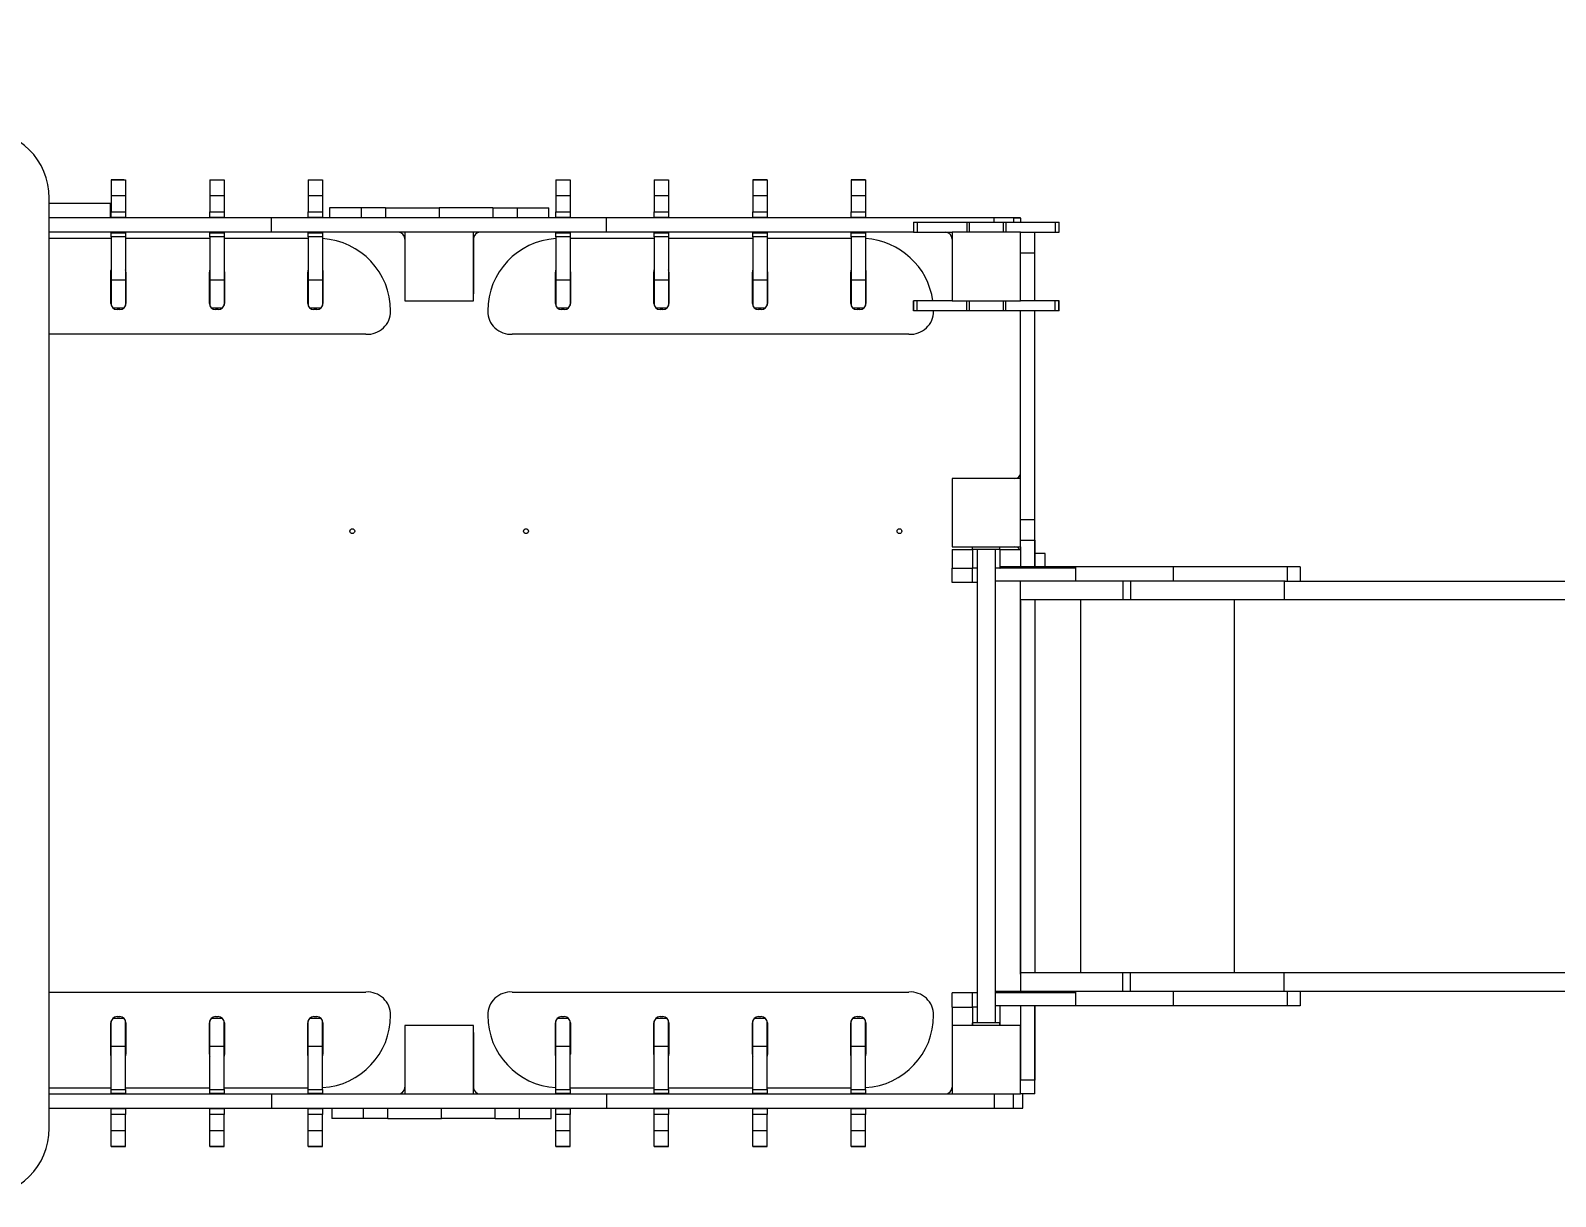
# Model space of a CAD drawing. Header units: millimetres. Extents: x -6276 to 7092, y -6092 to 4840.
# Drawn here: x 332 to 2562, y 731 to 2436 of the extents above; entities that cross this region are included whole.
import ezdxf

# ---------------------------------------------------------------- set-up
doc = ezdxf.new("R2010")
doc.units = ezdxf.units.MM
doc.layers.add('DIKOM_ОБЪЕКТ', color=7, linetype='Continuous')
doc.layers.add('DIKOM_РАЗМЕР_ОБЪЕКТА', color=7, linetype='Continuous')
doc.styles.add('style1', font='arial.ttf', dxfattribs={"width": 0.8})
doc.dimstyles.new('1-50', dxfattribs={"dimtxt": 300, "dimasz": 200, "dimexe": 100, "dimexo": 0, "dimgap": 100, "dimtad": 1, "dimtxsty": 'style1', "dimcen": 200, "dimclrd": 7, "dimclre": 7, "dimclrt": 7, "dimadec": 1, "dimazin": 2, "dimtfac": 1, "dimtmove": 0, "dimatfit": 2, "dimfxl": 0, "dimlwd": 25, "dimlwe": 18, "dimarcsym": 0})

# ---------------------------------------------------------------- blocks, each defined once
blk = doc.blocks.new('*D11')
at = {"layer": 'Defpoints', "color": 0, "transparency": 16777216}
for p in [(5091.5, 2822), (5091.5, 1617.3), (-3517, 1330.8)]:
    blk.add_point(p, dxfattribs=at)
at = {"layer": 'DIKOM_РАЗМЕР_ОБЪЕКТА', "color": 7, "lineweight": 18, "transparency": 16777216}
for p, q in [((-3517, 1330.8), (-3517, 2922)), ((5091.5, 1617.3), (5091.5, 2922))]:
    blk.add_line(p, q, dxfattribs=at)
at = {"layer": 'DIKOM_РАЗМЕР_ОБЪЕКТА', "color": 7, "lineweight": 25, "transparency": 16777216}
blk.add_line((-3317, 2822), (4891.5, 2822), dxfattribs=at)
at = {"layer": 'DIKOM_РАЗМЕР_ОБЪЕКТА', "color": 7, "transparency": 16777216}
for points in [[(-3317, 2855.3), (-3317, 2788.6), (-3517, 2822)], [(4891.5, 2855.3), (4891.5, 2788.6), (5091.5, 2822)]]:
    blk.add_solid(points, dxfattribs=at)
at = {"layer": 'DIKOM_РАЗМЕР_ОБЪЕКТА', "color": 7, "transparency": 16777216, "insert": (300.5, 3075.2), "char_height": 300, "attachment_point": 5, "style": 'style1'}
blk.add_mtext('8600', dxfattribs=at)

msp = doc.modelspace()

# ---------------------------------------------------------------- linework, layer by layer
at = {"layer": 'DIKOM_ОБЪЕКТ', "color": 7, "linetype": 'Continuous', "lineweight": 15}
for p, q in [((468.772, 2217.773), (450.087, 2217.773)), ((450.087, 2217.773), (450.087, 2216.962)), ((471.087, 2216.962), (450.087, 2216.962)), ((450.087, 2216.962), (450.087, 2194.264)), ((471.087, 2217.773), (471.087, 2216.962)), ((471.087, 2216.962), (471.087, 2194.264)), ((594.087, 2217.773), (594.087, 2216.962)), ((615.087, 2216.962), (594.087, 2216.962)), ((594.087, 2216.962), (594.087, 2194.264)), ((615.087, 2217.773), (615.087, 2216.962)), ((615.087, 2216.962), (615.087, 2194.264)), ((738.087, 2217.773), (738.087, 2216.962)), ((759.087, 2216.962), (738.087, 2216.962)), ((738.087, 2216.962), (738.087, 2194.264)), ((759.087, 2217.773), (759.087, 2216.962)), ((759.087, 2216.962), (759.087, 2194.264)), ((1100.087, 2217.773), (1100.087, 2216.962)), ((1121.087, 2216.962), (1100.087, 2216.962)), ((1100.087, 2216.962), (1100.087, 2194.264)), ((1121.087, 2217.773), (1121.087, 2216.962)), ((1121.087, 2216.962), (1121.087, 2194.264)), ((1244.087, 2217.773), (1244.087, 2216.962)), ((1265.087, 2216.962), (1244.087, 2216.962)), ((1244.087, 2216.962), (1244.087, 2194.264)), ((1265.087, 2217.773), (1265.087, 2216.962)), ((1265.087, 2216.962), (1265.087, 2194.264)), ((1409.087, 2217.773), (1388.087, 2217.773)), ((1388.087, 2217.773), (1388.087, 2216.962)), ((1409.087, 2216.962), (1388.087, 2216.962)), ((1388.087, 2216.962), (1388.087, 2194.264)), ((1409.087, 2217.773), (1409.087, 2216.962)), ((1409.087, 2216.962), (1409.087, 2194.264)), ((1553.087, 2217.773), (1532.087, 2217.773)), ((1532.087, 2217.773), (1532.087, 2216.962)), ((1553.087, 2216.962), (1532.087, 2216.962)), ((1532.087, 2216.962), (1532.087, 2194.264)), ((1553.087, 2217.773), (1553.087, 2216.962)), ((1553.087, 2216.962), (1553.087, 2194.264)), ((359.587, 830.796), (359.587, 2190.796)), ((471.087, 2194.264), (450.087, 2194.264)), ((450.087, 2194.264), (450.087, 2170.939)), ((471.087, 2194.264), (471.087, 2170.939)), ((615.087, 2194.264), (594.087, 2194.264)), ((594.087, 2194.264), (594.087, 2170.939)), ((615.087, 2194.264), (615.087, 2170.939)), ((759.087, 2194.264), (738.087, 2194.264)), ((738.087, 2194.264), (738.087, 2170.939)), ((759.087, 2194.264), (759.087, 2170.939)), ((1121.087, 2194.264), (1100.087, 2194.264)), ((1100.087, 2194.264), (1100.087, 2170.939)), ((1121.087, 2194.264), (1121.087, 2170.939)), ((1265.087, 2194.264), (1244.087, 2194.264)), ((1244.087, 2194.264), (1244.087, 2170.939)), ((1265.087, 2194.264), (1265.087, 2170.939)), ((1409.087, 2194.264), (1388.087, 2194.264)), ((1388.087, 2194.264), (1388.087, 2170.939)), ((1409.087, 2194.264), (1409.087, 2170.939)), ((1553.087, 2194.264), (1532.087, 2194.264)), ((1532.087, 2194.264), (1532.087, 2170.939)), ((1553.087, 2194.264), (1553.087, 2170.939)), ((449.244, 2182.796), (359.587, 2182.796)), ((449.244, 2161.796), (449.244, 2182.796)), ((450.087, 2182.796), (449.244, 2182.796)), ((450.087, 2170.939), (471.087, 2170.939)), ((450.087, 2162.296), (450.087, 2170.939)), ((471.087, 2170.939), (471.087, 2162.296)), ((594.087, 2170.939), (615.087, 2170.939)), ((594.087, 2162.296), (594.087, 2170.939)), ((615.087, 2170.939), (615.087, 2162.296)), ((738.087, 2170.939), (759.087, 2170.939)), ((738.087, 2162.296), (738.087, 2170.939)), ((759.087, 2170.939), (759.087, 2162.296)), ((769.26, 2176.796), (769.26, 2161.796)), ((815.49, 2176.796), (769.26, 2176.796)), ((815.49, 2176.796), (815.49, 2161.796)), ((850.958, 2176.796), (815.49, 2176.796)), ((850.958, 2176.796), (850.958, 2161.796)), ((850.958, 2176.796), (929.581, 2176.796)), ((929.581, 2176.796), (929.581, 2161.796)), ((1008.216, 2176.796), (929.581, 2176.796)), ((1008.216, 2176.796), (1008.216, 2161.796)), ((1008.216, 2176.796), (1043.711, 2176.796)), ((1043.711, 2176.796), (1043.711, 2161.796)), ((1043.711, 2176.796), (1090.08, 2176.796)), ((1090.08, 2161.796), (1090.08, 2176.796)), ((1100.087, 2170.939), (1121.087, 2170.939)), ((1100.087, 2162.296), (1100.087, 2170.939)), ((1121.087, 2170.939), (1121.087, 2162.296)), ((1244.087, 2170.939), (1265.087, 2170.939)), ((1244.087, 2162.296), (1244.087, 2170.939)), ((1265.087, 2170.939), (1265.087, 2162.296)), ((1388.087, 2170.939), (1409.087, 2170.939)), ((1388.087, 2162.296), (1388.087, 2170.939)), ((1409.087, 2170.939), (1409.087, 2162.296)), ((1532.087, 2170.939), (1553.087, 2170.939)), ((1532.087, 2162.296), (1532.087, 2170.939)), ((1553.087, 2170.939), (1553.087, 2162.296)), ((684.638, 2161.796), (359.587, 2161.796)), ((684.638, 2140.796), (359.587, 2140.796)), ((471.087, 2162.296), (450.087, 2162.296)), ((450.087, 2162.296), (450.087, 2161.796)), ((450.087, 2140.796), (450.087, 2140.296)), ((471.087, 2162.296), (471.087, 2161.796)), ((471.087, 2140.796), (471.087, 2140.296)), ((615.087, 2162.296), (594.087, 2162.296)), ((594.087, 2162.296), (594.087, 2161.796)), ((594.087, 2140.796), (594.087, 2140.296)), ((615.087, 2162.296), (615.087, 2161.796)), ((615.087, 2140.796), (615.087, 2140.296)), ((684.638, 2140.796), (684.638, 2161.796)), ((1174.536, 2161.796), (684.638, 2161.796)), ((879.587, 2140.796), (684.638, 2140.796)), ((759.087, 2162.296), (738.087, 2162.296)), ((738.087, 2162.296), (738.087, 2161.796)), ((738.087, 2140.796), (738.087, 2140.296)), ((759.087, 2162.296), (759.087, 2161.796)), ((759.087, 2140.796), (759.087, 2140.296)), ((979.587, 2140.796), (879.587, 2140.796)), ((879.587, 2140.796), (879.587, 2040.796)), ((1174.536, 2140.796), (979.587, 2140.796)), ((979.587, 2040.796), (979.587, 2140.796)), ((1121.087, 2162.296), (1100.087, 2162.296)), ((1100.087, 2162.296), (1100.087, 2161.796)), ((1100.087, 2140.796), (1100.087, 2140.296)), ((1121.087, 2162.296), (1121.087, 2161.796)), ((1121.087, 2140.796), (1121.087, 2140.296)), ((1174.536, 2140.796), (1174.536, 2161.796)), ((1741.009, 2161.796), (1174.536, 2161.796)), ((1623.157, 2140.796), (1174.536, 2140.796)), ((1265.087, 2162.296), (1244.087, 2162.296)), ((1244.087, 2162.296), (1244.087, 2161.796)), ((1244.087, 2140.796), (1244.087, 2140.296)), ((1265.087, 2162.296), (1265.087, 2161.796)), ((1265.087, 2140.796), (1265.087, 2140.296)), ((1409.087, 2162.296), (1388.087, 2162.296)), ((1388.087, 2162.296), (1388.087, 2161.796)), ((1388.087, 2140.796), (1388.087, 2140.296)), ((1409.087, 2162.296), (1409.087, 2161.796)), ((1409.087, 2140.796), (1409.087, 2140.296)), ((1553.087, 2162.296), (1532.087, 2162.296)), ((1532.087, 2162.296), (1532.087, 2161.796)), ((1532.087, 2140.796), (1532.087, 2140.296)), ((1553.087, 2162.296), (1553.087, 2161.796)), ((1553.087, 2140.796), (1553.087, 2140.296)), ((1623.157, 2155.796), (1623.157, 2140.796)), ((1623.157, 2155.796), (1623.221, 2155.796)), ((1623.157, 2140.796), (1623.221, 2140.796)), ((1623.221, 2155.796), (1623.221, 2140.796)), ((1623.221, 2155.796), (1628.601, 2155.796)), ((1623.221, 2140.796), (1628.601, 2140.796)), ((1628.601, 2155.796), (1628.601, 2140.796)), ((1628.601, 2155.796), (1701.021, 2155.796)), ((1628.601, 2140.796), (1679.587, 2140.796)), ((1779.587, 2140.796), (1679.587, 2140.796)), ((1679.587, 2140.796), (1679.587, 2040.796)), ((1701.021, 2155.796), (1701.021, 2140.796)), ((1701.021, 2155.796), (1704.55, 2155.796)), ((1704.55, 2155.796), (1704.55, 2140.796)), ((1704.55, 2155.796), (1754.619, 2155.796)), ((1769.587, 2161.796), (1741.009, 2161.796)), ((1741.009, 2155.796), (1741.009, 2161.796)), ((1754.619, 2140.796), (1754.619, 2155.796)), ((1754.619, 2155.796), (1758.147, 2155.796)), ((1758.147, 2155.796), (1758.147, 2140.796)), ((1758.147, 2155.796), (1830.563, 2155.796)), ((1769.587, 2161.796), (1769.587, 2155.796)), ((1779.587, 2161.796), (1769.587, 2161.796)), ((1779.587, 2161.696), (1769.587, 2161.696)), ((1779.587, 2161.696), (1779.587, 2161.796)), ((1779.587, 2161.696), (1779.587, 2155.796)), ((1779.587, 2040.796), (1779.587, 2140.796)), ((1779.587, 2140.796), (1830.563, 2140.796)), ((1800.587, 2110.796), (1800.587, 2140.796)), ((1830.563, 2155.796), (1830.563, 2140.796)), ((1830.563, 2155.796), (1835.9, 2155.796)), ((1830.563, 2140.796), (1835.9, 2140.796)), ((1835.9, 2155.796), (1835.9, 2140.796)), ((1835.9, 2155.796), (1835.964, 2155.796)), ((1835.9, 2140.796), (1835.964, 2140.796)), ((1835.964, 2140.796), (1835.964, 2155.796)), ((450.087, 2131.773), (359.587, 2131.773)), ((450.087, 2140.296), (471.087, 2140.296)), ((450.087, 2134.419), (450.087, 2140.296)), ((471.087, 2134.419), (450.087, 2134.419)), ((450.087, 2134.419), (450.087, 2071.224)), ((471.087, 2140.296), (471.087, 2134.419)), ((471.087, 2134.419), (471.087, 2071.224)), ((594.087, 2131.773), (471.087, 2131.773)), ((594.087, 2140.296), (615.087, 2140.296)), ((594.087, 2134.419), (594.087, 2140.296)), ((615.087, 2134.419), (594.087, 2134.419)), ((594.087, 2134.419), (594.087, 2071.224)), ((615.087, 2140.296), (615.087, 2134.419)), ((615.087, 2134.419), (615.087, 2071.224)), ((738.087, 2131.773), (615.087, 2131.773)), ((738.087, 2140.296), (759.087, 2140.296)), ((738.087, 2134.419), (738.087, 2140.296)), ((759.087, 2134.419), (738.087, 2134.419)), ((738.087, 2134.419), (738.087, 2071.224)), ((759.087, 2140.296), (759.087, 2134.419)), ((759.087, 2134.419), (759.087, 2071.224)), ((979.588, 2130.796), (979.588, 2050.796)), ((1100.087, 2140.296), (1121.087, 2140.296)), ((1100.087, 2134.419), (1100.087, 2140.296)), ((1121.087, 2134.419), (1100.087, 2134.419)), ((1100.087, 2134.419), (1100.087, 2071.224)), ((1121.087, 2140.296), (1121.087, 2134.419)), ((1121.087, 2134.419), (1121.087, 2071.224)), ((1244.087, 2131.773), (1121.087, 2131.773)), ((1244.087, 2140.296), (1265.087, 2140.296)), ((1244.087, 2134.419), (1244.087, 2140.296)), ((1265.087, 2134.419), (1244.087, 2134.419)), ((1244.087, 2134.419), (1244.087, 2071.224)), ((1265.087, 2140.296), (1265.087, 2134.419)), ((1265.087, 2134.419), (1265.087, 2071.224)), ((1388.087, 2131.773), (1265.087, 2131.773)), ((1388.087, 2140.296), (1409.087, 2140.296)), ((1388.087, 2134.419), (1388.087, 2140.296)), ((1409.087, 2134.419), (1388.087, 2134.419)), ((1388.087, 2134.419), (1388.087, 2071.224)), ((1409.087, 2140.296), (1409.087, 2134.419)), ((1409.087, 2134.419), (1409.087, 2071.224)), ((1532.087, 2131.773), (1409.087, 2131.773)), ((1532.087, 2140.296), (1553.087, 2140.296)), ((1532.087, 2134.419), (1532.087, 2140.296)), ((1553.087, 2134.419), (1532.087, 2134.419)), ((1532.087, 2134.419), (1532.087, 2071.224)), ((1553.087, 2140.296), (1553.087, 2134.419)), ((1553.087, 2134.419), (1553.087, 2071.224)), ((1779.587, 2110.796), (1800.587, 2110.796)), ((1800.587, 2040.796), (1800.587, 2110.796)), ((449.587, 2036.773), (449.587, 2082.773)), ((471.587, 2082.773), (471.587, 2036.773)), ((593.587, 2036.773), (593.587, 2082.773)), ((615.587, 2082.773), (615.587, 2036.773)), ((737.587, 2036.773), (737.587, 2082.773)), ((759.587, 2082.773), (759.587, 2036.773)), ((1099.587, 2036.773), (1099.587, 2082.773)), ((1121.587, 2082.773), (1121.587, 2036.773)), ((1243.587, 2036.773), (1243.587, 2082.773)), ((1265.587, 2082.773), (1265.587, 2036.773)), ((1387.587, 2036.773), (1387.587, 2082.773)), ((1409.587, 2082.773), (1409.587, 2036.773)), ((1531.587, 2036.773), (1531.587, 2082.773)), ((1553.587, 2082.773), (1553.587, 2036.773)), ((450.087, 2071.224), (471.087, 2071.224)), ((450.087, 2071.224), (450.087, 2033.815)), ((471.087, 2071.224), (471.087, 2033.815)), ((594.087, 2071.224), (615.087, 2071.224)), ((594.087, 2071.224), (594.087, 2033.815)), ((615.087, 2071.224), (615.087, 2033.815)), ((738.087, 2071.224), (759.087, 2071.224)), ((738.087, 2071.224), (738.087, 2033.815)), ((759.087, 2071.224), (759.087, 2033.815)), ((1100.087, 2071.224), (1121.087, 2071.224)), ((1100.087, 2071.224), (1100.087, 2033.815)), ((1121.087, 2071.224), (1121.087, 2033.815)), ((1244.087, 2071.224), (1265.087, 2071.224)), ((1244.087, 2071.224), (1244.087, 2033.815)), ((1265.087, 2071.224), (1265.087, 2033.815)), ((1388.087, 2071.224), (1409.087, 2071.224)), ((1388.087, 2071.224), (1388.087, 2033.815)), ((1409.087, 2071.224), (1409.087, 2033.815)), ((1532.087, 2071.224), (1553.087, 2071.224)), ((1532.087, 2071.224), (1532.087, 2033.815)), ((1553.087, 2071.224), (1553.087, 2033.815)), ((468.244, 2029.773), (452.93, 2029.773)), ((612.244, 2029.773), (596.93, 2029.773)), ((756.244, 2029.773), (740.93, 2029.773)), ((879.587, 2040.796), (979.587, 2040.796)), ((1118.244, 2029.773), (1102.93, 2029.773)), ((1262.244, 2029.773), (1246.93, 2029.773)), ((1406.244, 2029.773), (1390.93, 2029.773)), ((1550.244, 2029.773), (1534.93, 2029.773)), ((1623.204, 2040.796), (1623.204, 2025.796)), ((1623.268, 2040.796), (1623.204, 2040.796)), ((1623.268, 2025.796), (1623.268, 2040.796)), ((1628.606, 2040.796), (1623.268, 2040.796)), ((1628.606, 2025.796), (1628.606, 2040.796)), ((1679.587, 2040.796), (1628.606, 2040.796)), ((1679.587, 2040.796), (1779.587, 2040.796)), ((1701.022, 2025.796), (1701.022, 2040.796)), ((1704.55, 2040.796), (1704.55, 2025.796)), ((1754.619, 2025.796), (1754.619, 2040.796)), ((1758.147, 2025.796), (1758.147, 2040.796)), ((1830.568, 2040.796), (1779.587, 2040.796)), ((1830.568, 2025.796), (1830.568, 2040.796)), ((1835.948, 2040.796), (1830.568, 2040.796)), ((1835.948, 2025.796), (1835.948, 2040.796)), ((1836.012, 2040.796), (1835.948, 2040.796)), ((1836.012, 2025.796), (1836.012, 2040.796)), ((462.587, 2027.773), (458.587, 2027.773)), ((606.587, 2027.773), (602.587, 2027.773)), ((750.587, 2027.773), (746.587, 2027.773)), ((1112.587, 2027.773), (1108.587, 2027.773)), ((1256.587, 2027.773), (1252.587, 2027.773)), ((1400.587, 2027.773), (1396.587, 2027.773)), ((1544.587, 2027.773), (1540.587, 2027.773)), ((1623.268, 2025.796), (1623.204, 2025.796)), ((1628.606, 2025.796), (1623.268, 2025.796)), ((1701.022, 2025.796), (1628.606, 2025.796)), ((1704.55, 2025.796), (1701.022, 2025.796)), ((1754.619, 2025.796), (1704.55, 2025.796)), ((1758.147, 2025.796), (1754.619, 2025.796)), ((1830.568, 2025.796), (1758.147, 2025.796)), ((1779.587, 1780.796), (1779.587, 2025.796)), ((1800.587, 1720.796), (1800.587, 2025.796)), ((1835.948, 2025.796), (1830.568, 2025.796)), ((1836.012, 2025.796), (1835.948, 2025.796)), ((822.587, 1991.773), (359.587, 1991.773)), ((1616.587, 1991.773), (1036.587, 1991.773)), ((1779.587, 1780.796), (1679.587, 1780.796)), ((1679.587, 1780.796), (1679.587, 1680.796)), ((1779.587, 1680.796), (1779.587, 1780.796)), ((1779.587, 1720.796), (1800.587, 1720.796)), ((1800.587, 1690.796), (1800.587, 1720.796)), ((1679.575, 1676.796), (1679.575, 1649.796)), ((1679.587, 1676.796), (1679.575, 1676.796)), ((1679.587, 1680.796), (1779.587, 1680.796)), ((1679.587, 1676.796), (1679.587, 1649.796)), ((1679.587, 1676.796), (1709.584, 1676.796)), ((1709.584, 1676.796), (1709.584, 1649.796)), ((1709.587, 1676.796), (1709.584, 1676.796)), ((1709.587, 1676.796), (1709.587, 1680.796)), ((1749.587, 1676.796), (1709.587, 1676.796)), ((1716.087, 1676.796), (1716.087, 984.796)), ((1743.087, 984.796), (1743.087, 1676.796)), ((1749.587, 1676.796), (1749.587, 1680.796)), ((1749.594, 1676.796), (1749.587, 1676.796)), ((1749.594, 1676.796), (1749.594, 1649.796)), ((1749.594, 1676.796), (1779.593, 1676.796)), ((1779.587, 1690.796), (1800.587, 1690.796)), ((1779.587, 1680.796), (1779.587, 1676.796)), ((1779.593, 1676.796), (1779.593, 1649.796)), ((1800.487, 1690.796), (1800.487, 1649.796)), ((1800.587, 1649.796), (1800.587, 1690.796)), ((1860.682, 1651.796), (1749.539, 1651.796)), ((1815.587, 1671.206), (1800.587, 1671.206)), ((1815.587, 1649.796), (1815.587, 1671.206)), ((1860.682, 1630.796), (1860.682, 1651.796)), ((2003.429, 1630.796), (2003.429, 1651.796)), ((2169.555, 1651.796), (2169.555, 1630.796)), ((2188.414, 1651.796), (2188.414, 1630.796)), ((1679.587, 1649.796), (1679.575, 1649.796)), ((1679.578, 1628.796), (1679.578, 1649.796)), ((1679.59, 1628.796), (1679.578, 1628.796)), ((1679.587, 1649.796), (1709.584, 1649.796)), ((1679.59, 1628.796), (1679.59, 1649.796)), ((1709.59, 1628.796), (1679.59, 1628.796)), ((1716.087, 1649.796), (1709.584, 1649.796)), ((1709.59, 1628.796), (1709.59, 1649.796)), ((1716.087, 1628.796), (1709.59, 1628.796)), ((1749.594, 1649.796), (1743.087, 1649.796)), ((1860.682, 1630.796), (1743.087, 1630.796)), ((1749.594, 1649.796), (1749.99, 1649.796)), ((1860.741, 1649.796), (1749.99, 1649.796)), ((1779.578, 1601.796), (1779.578, 1630.796)), ((1929.514, 1630.796), (1929.514, 1603.796)), ((1940.347, 1630.796), (1940.347, 1603.796)), ((2165.319, 1630.796), (2165.319, 1603.796)), ((2166.816, 1630.796), (3922.857, 1630.796)), ((1779.587, 1601.796), (1779.587, 1055.796)), ((1779.587, 1055.796), (1779.587, 1601.796)), ((1800.487, 1603.796), (1800.487, 1057.796)), ((1867.545, 1603.796), (1867.545, 1057.796)), ((1929.514, 1603.796), (1940.347, 1603.796)), ((2092.518, 1057.796), (2092.518, 1603.796)), ((2165.319, 1603.796), (3922.857, 1603.796)), ((1779.578, 1055.796), (1779.578, 1028.796)), ((1929.514, 1030.796), (1929.514, 1057.796)), ((1940.347, 1057.796), (1929.514, 1057.796)), ((1940.347, 1030.796), (1940.347, 1057.796)), ((2165.319, 1030.796), (2165.319, 1057.796)), ((3922.857, 1057.796), (2165.319, 1057.796)), ((359.587, 1029.819), (822.587, 1029.819)), ((1036.587, 1029.819), (1616.587, 1029.819)), ((1679.578, 1007.796), (1679.578, 1028.796)), ((1679.59, 1028.796), (1679.578, 1028.796)), ((1679.59, 1007.796), (1679.59, 1028.796)), ((1709.59, 1028.796), (1679.59, 1028.796)), ((1709.59, 1007.796), (1709.59, 1028.796)), ((1716.087, 1028.796), (1709.59, 1028.796)), ((1860.682, 1030.796), (1743.035, 1030.796)), ((1860.741, 1028.796), (1743.087, 1028.796)), ((1860.682, 1009.796), (1860.682, 1030.796)), ((2003.429, 1009.796), (2003.429, 1030.796)), ((3922.857, 1030.796), (2166.816, 1030.796)), ((2169.555, 1030.796), (2169.555, 1009.796)), ((2188.414, 1030.796), (2188.414, 1009.796)), ((1679.575, 1007.796), (1679.575, 980.796)), ((1679.587, 1007.796), (1679.575, 1007.796)), ((1679.587, 1007.796), (1679.587, 980.796)), ((1679.587, 1007.796), (1709.584, 1007.796)), ((1709.584, 1007.796), (1709.584, 980.796)), ((1716.087, 1007.796), (1709.584, 1007.796)), ((1860.682, 1009.796), (1743.087, 1009.796)), ((1749.594, 1009.796), (1749.594, 980.796)), ((1779.593, 1009.796), (1779.593, 900.796)), ((1800.487, 1009.796), (1800.487, 900.796)), ((1800.587, 880.796), (1800.587, 1009.796)), ((449.587, 938.819), (449.587, 984.819)), ((450.087, 950.368), (450.087, 987.777)), ((452.93, 991.819), (468.244, 991.819)), ((458.587, 993.819), (462.587, 993.819)), ((471.087, 950.368), (471.087, 987.777)), ((471.587, 984.819), (471.587, 938.819)), ((593.587, 938.819), (593.587, 984.819)), ((594.087, 950.368), (594.087, 987.777)), ((596.93, 991.819), (612.244, 991.819)), ((602.587, 993.819), (606.587, 993.819)), ((615.087, 950.368), (615.087, 987.777)), ((615.587, 984.819), (615.587, 938.819)), ((737.587, 938.819), (737.587, 984.819)), ((738.087, 950.368), (738.087, 987.777)), ((740.93, 991.819), (756.244, 991.819)), ((746.587, 993.819), (750.587, 993.819)), ((759.087, 950.368), (759.087, 987.777)), ((759.587, 984.819), (759.587, 938.819)), ((1099.587, 938.819), (1099.587, 984.819)), ((1100.087, 950.368), (1100.087, 987.777)), ((1102.93, 991.819), (1118.244, 991.819)), ((1108.587, 993.819), (1112.587, 993.819)), ((1121.087, 950.368), (1121.087, 987.777)), ((1121.587, 984.819), (1121.587, 938.819)), ((1243.587, 938.819), (1243.587, 984.819)), ((1244.087, 950.368), (1244.087, 987.777)), ((1246.93, 991.819), (1262.244, 991.819)), ((1252.587, 993.819), (1256.587, 993.819)), ((1265.087, 950.368), (1265.087, 987.777)), ((1265.587, 984.819), (1265.587, 938.819)), ((1387.587, 938.819), (1387.587, 984.819)), ((1388.087, 950.368), (1388.087, 987.777)), ((1390.93, 991.819), (1406.244, 991.819)), ((1396.587, 993.819), (1400.587, 993.819)), ((1409.087, 950.368), (1409.087, 987.777)), ((1409.587, 984.819), (1409.587, 938.819)), ((1531.587, 938.819), (1531.587, 984.819)), ((1532.087, 950.368), (1532.087, 987.777)), ((1534.93, 991.819), (1550.244, 991.819)), ((1540.587, 993.819), (1544.587, 993.819)), ((1553.087, 950.368), (1553.087, 987.777)), ((1553.587, 984.819), (1553.587, 938.819)), ((1709.587, 980.796), (1709.587, 984.796)), ((1749.587, 984.796), (1709.587, 984.796)), ((1749.587, 980.796), (1749.587, 984.796)), ((879.587, 980.796), (879.587, 880.796)), ((979.587, 980.796), (879.587, 980.796)), ((979.587, 880.796), (979.587, 980.796)), ((979.588, 970.796), (979.588, 890.796)), ((1679.587, 980.796), (1679.575, 980.796)), ((1779.587, 980.796), (1679.587, 980.796)), ((1679.587, 980.796), (1679.587, 880.796)), ((1779.587, 880.796), (1779.587, 980.796)), ((1779.587, 980.796), (1779.593, 980.796)), ((471.087, 950.368), (450.087, 950.368)), ((450.087, 887.173), (450.087, 950.368)), ((471.087, 887.173), (471.087, 950.368)), ((615.087, 950.368), (594.087, 950.368)), ((594.087, 887.173), (594.087, 950.368)), ((615.087, 887.173), (615.087, 950.368)), ((759.087, 950.368), (738.087, 950.368)), ((738.087, 887.173), (738.087, 950.368)), ((759.087, 887.173), (759.087, 950.368)), ((1121.087, 950.368), (1100.087, 950.368)), ((1100.087, 887.173), (1100.087, 950.368)), ((1121.087, 887.173), (1121.087, 950.368)), ((1265.087, 950.368), (1244.087, 950.368)), ((1244.087, 887.173), (1244.087, 950.368)), ((1265.087, 887.173), (1265.087, 950.368)), ((1409.087, 950.368), (1388.087, 950.368)), ((1388.087, 887.173), (1388.087, 950.368)), ((1409.087, 887.173), (1409.087, 950.368)), ((1553.087, 950.368), (1532.087, 950.368)), ((1532.087, 887.173), (1532.087, 950.368)), ((1553.087, 887.173), (1553.087, 950.368)), ((1800.487, 900.796), (1779.587, 900.796)), ((1800.487, 880.796), (1800.487, 900.796)), ((359.587, 889.819), (450.087, 889.819)), ((359.587, 880.796), (684.638, 880.796)), ((450.087, 887.173), (471.087, 887.173)), ((450.087, 881.296), (450.087, 887.173)), ((471.087, 881.296), (450.087, 881.296)), ((450.087, 880.796), (450.087, 881.296)), ((471.087, 889.819), (594.087, 889.819)), ((471.087, 887.173), (471.087, 881.296)), ((471.087, 880.796), (471.087, 881.296)), ((594.087, 887.173), (615.087, 887.173)), ((594.087, 881.296), (594.087, 887.173)), ((615.087, 881.296), (594.087, 881.296)), ((594.087, 880.796), (594.087, 881.296)), ((615.087, 889.819), (738.087, 889.819)), ((615.087, 887.173), (615.087, 881.296)), ((615.087, 880.796), (615.087, 881.296)), ((684.638, 880.796), (684.638, 859.796)), ((684.638, 880.796), (879.587, 880.796)), ((738.087, 887.173), (759.087, 887.173)), ((738.087, 881.296), (738.087, 887.173)), ((759.087, 881.296), (738.087, 881.296)), ((738.087, 880.796), (738.087, 881.296)), ((759.087, 887.173), (759.087, 881.296)), ((759.087, 880.796), (759.087, 881.296)), ((879.587, 880.796), (979.587, 880.796)), ((979.587, 880.796), (1174.536, 880.796)), ((1100.087, 887.173), (1121.087, 887.173)), ((1100.087, 881.296), (1100.087, 887.173)), ((1121.087, 881.296), (1100.087, 881.296)), ((1100.087, 880.796), (1100.087, 881.296)), ((1121.087, 889.819), (1244.087, 889.819)), ((1121.087, 887.173), (1121.087, 881.296)), ((1121.087, 880.796), (1121.087, 881.296)), ((1174.536, 880.796), (1174.536, 859.796)), ((1174.536, 880.796), (1679.587, 880.796)), ((1244.087, 887.173), (1265.087, 887.173)), ((1244.087, 881.296), (1244.087, 887.173)), ((1265.087, 881.296), (1244.087, 881.296)), ((1244.087, 880.796), (1244.087, 881.296)), ((1265.087, 889.819), (1388.087, 889.819)), ((1265.087, 887.173), (1265.087, 881.296)), ((1265.087, 880.796), (1265.087, 881.296)), ((1388.087, 887.173), (1409.087, 887.173)), ((1388.087, 881.296), (1388.087, 887.173)), ((1409.087, 881.296), (1388.087, 881.296)), ((1388.087, 880.796), (1388.087, 881.296)), ((1409.087, 889.819), (1532.087, 889.819)), ((1409.087, 887.173), (1409.087, 881.296)), ((1409.087, 880.796), (1409.087, 881.296)), ((1532.087, 887.173), (1553.087, 887.173)), ((1532.087, 881.296), (1532.087, 887.173)), ((1553.087, 881.296), (1532.087, 881.296)), ((1532.087, 880.796), (1532.087, 881.296)), ((1553.087, 887.173), (1553.087, 881.296)), ((1553.087, 880.796), (1553.087, 881.296)), ((1679.587, 880.796), (1779.587, 880.796)), ((1741.009, 880.796), (1741.009, 859.796)), ((1769.587, 859.796), (1769.587, 880.796)), ((1783.111, 880.796), (1779.587, 880.796)), ((1783.111, 859.896), (1783.111, 880.796)), ((1800.487, 880.796), (1783.111, 880.796)), ((1800.587, 880.796), (1800.487, 880.796)), ((359.587, 859.796), (684.638, 859.796)), ((450.087, 859.296), (450.087, 859.796)), ((450.087, 859.296), (471.087, 859.296)), ((450.087, 850.652), (450.087, 859.296)), ((471.087, 850.652), (450.087, 850.652)), ((450.087, 827.328), (450.087, 850.652)), ((471.087, 859.296), (471.087, 859.796)), ((471.087, 859.296), (471.087, 850.652)), ((471.087, 827.328), (471.087, 850.652)), ((594.087, 859.296), (594.087, 859.796)), ((594.087, 859.296), (615.087, 859.296)), ((594.087, 850.652), (594.087, 859.296)), ((615.087, 850.652), (594.087, 850.652)), ((594.087, 827.328), (594.087, 850.652)), ((615.087, 859.296), (615.087, 859.796)), ((615.087, 859.296), (615.087, 850.652)), ((615.087, 827.328), (615.087, 850.652)), ((684.638, 859.796), (1174.536, 859.796)), ((738.087, 859.296), (738.087, 859.796)), ((738.087, 859.296), (759.087, 859.296)), ((738.087, 850.652), (738.087, 859.296)), ((759.087, 850.652), (738.087, 850.652)), ((738.087, 827.328), (738.087, 850.652)), ((759.087, 859.296), (759.087, 859.796)), ((759.087, 859.296), (759.087, 850.652)), ((759.087, 827.328), (759.087, 850.652)), ((772.617, 859.796), (772.617, 844.796)), ((818.987, 844.796), (818.987, 859.796)), ((854.481, 844.796), (854.481, 859.796)), ((933.116, 844.796), (933.116, 859.796)), ((1011.739, 844.796), (1011.739, 859.796)), ((1047.207, 844.796), (1047.207, 859.796)), ((1093.438, 844.796), (1093.438, 859.796)), ((1100.087, 859.296), (1100.087, 859.796)), ((1100.087, 859.296), (1121.087, 859.296)), ((1100.087, 850.652), (1100.087, 859.296)), ((1121.087, 850.652), (1100.087, 850.652)), ((1100.087, 827.328), (1100.087, 850.652)), ((1121.087, 859.296), (1121.087, 859.796)), ((1121.087, 859.296), (1121.087, 850.652)), ((1121.087, 827.328), (1121.087, 850.652)), ((1174.536, 859.796), (1741.009, 859.796)), ((1244.087, 859.296), (1244.087, 859.796)), ((1244.087, 859.296), (1265.087, 859.296)), ((1244.087, 850.652), (1244.087, 859.296)), ((1265.087, 850.652), (1244.087, 850.652)), ((1244.087, 827.328), (1244.087, 850.652)), ((1265.087, 859.296), (1265.087, 859.796)), ((1265.087, 859.296), (1265.087, 850.652)), ((1265.087, 827.328), (1265.087, 850.652)), ((1388.087, 859.296), (1388.087, 859.796)), ((1388.087, 859.296), (1409.087, 859.296)), ((1388.087, 850.652), (1388.087, 859.296)), ((1409.087, 850.652), (1388.087, 850.652)), ((1388.087, 827.328), (1388.087, 850.652)), ((1409.087, 859.296), (1409.087, 859.796)), ((1409.087, 859.296), (1409.087, 850.652)), ((1409.087, 827.328), (1409.087, 850.652)), ((1532.087, 859.296), (1532.087, 859.796)), ((1532.087, 859.296), (1553.087, 859.296)), ((1532.087, 850.652), (1532.087, 859.296)), ((1553.087, 850.652), (1532.087, 850.652)), ((1532.087, 827.328), (1532.087, 850.652)), ((1553.087, 859.296), (1553.087, 859.796)), ((1553.087, 859.296), (1553.087, 850.652)), ((1553.087, 827.328), (1553.087, 850.652)), ((1741.009, 859.796), (1769.587, 859.796)), ((1769.587, 859.896), (1783.111, 859.896)), ((1769.587, 859.796), (1783.111, 859.796)), ((1783.111, 859.896), (1783.111, 859.796)), ((450.087, 827.328), (471.087, 827.328)), ((450.087, 804.63), (450.087, 827.328)), ((471.087, 804.63), (471.087, 827.328)), ((594.087, 827.328), (615.087, 827.328)), ((594.087, 804.63), (594.087, 827.328)), ((615.087, 804.63), (615.087, 827.328)), ((738.087, 827.328), (759.087, 827.328)), ((738.087, 804.63), (738.087, 827.328)), ((759.087, 804.63), (759.087, 827.328)), ((818.987, 844.796), (772.617, 844.796)), ((854.481, 844.796), (818.987, 844.796)), ((854.481, 844.796), (933.116, 844.796)), ((1011.739, 844.796), (933.116, 844.796)), ((1011.739, 844.796), (1047.207, 844.796)), ((1047.207, 844.796), (1093.438, 844.796)), ((1100.087, 827.328), (1121.087, 827.328)), ((1100.087, 804.63), (1100.087, 827.328)), ((1121.087, 804.63), (1121.087, 827.328)), ((1244.087, 827.328), (1265.087, 827.328)), ((1244.087, 804.63), (1244.087, 827.328)), ((1265.087, 804.63), (1265.087, 827.328)), ((1388.087, 827.328), (1409.087, 827.328)), ((1388.087, 804.63), (1388.087, 827.328)), ((1409.087, 804.63), (1409.087, 827.328)), ((1532.087, 827.328), (1553.087, 827.328)), ((1532.087, 804.63), (1532.087, 827.328)), ((1553.087, 804.63), (1553.087, 827.328)), ((450.087, 804.63), (471.087, 804.63)), ((450.087, 803.819), (450.087, 804.63)), ((450.087, 803.819), (471.087, 803.819)), ((471.087, 803.819), (471.087, 804.63)), ((594.087, 804.63), (615.087, 804.63)), ((594.087, 803.819), (594.087, 804.63)), ((594.087, 803.819), (615.087, 803.819)), ((615.087, 803.819), (615.087, 804.63)), ((738.087, 804.63), (759.087, 804.63)), ((738.087, 803.819), (738.087, 804.63)), ((738.087, 803.819), (759.087, 803.819)), ((759.087, 803.819), (759.087, 804.63)), ((1100.087, 804.63), (1121.087, 804.63)), ((1100.087, 803.819), (1100.087, 804.63)), ((1100.087, 803.819), (1121.087, 803.819)), ((1121.087, 803.819), (1121.087, 804.63)), ((1244.087, 804.63), (1265.087, 804.63)), ((1244.087, 803.819), (1244.087, 804.63)), ((1244.087, 803.819), (1265.087, 803.819)), ((1265.087, 803.819), (1265.087, 804.63)), ((1388.087, 804.63), (1409.087, 804.63)), ((1388.087, 803.819), (1388.087, 804.63)), ((1388.087, 803.819), (1409.087, 803.819)), ((1409.087, 803.819), (1409.087, 804.63)), ((1532.087, 804.63), (1553.087, 804.63)), ((1532.087, 803.819), (1532.087, 804.63)), ((1532.087, 803.819), (1553.087, 803.819)), ((1553.087, 803.819), (1553.087, 804.63))]:
    msp.add_line(p, q, dxfattribs=at)
at = {"layer": 'DIKOM_ОБЪЕКТ', "color": 7, "linetype": 'Continuous', "lineweight": 15, "flags": 128}
for points in [[(449.587, 2082.773), (449.76, 2084.529), (450.087, 2085.731)], [(471.587, 2082.773), (471.414, 2084.529), (471.087, 2085.731)], [(594.087, 2085.731), (593.76, 2084.529), (593.587, 2082.773)], [(615.087, 2085.731), (615.414, 2084.529), (615.587, 2082.773)], [(738.087, 2085.731), (737.76, 2084.529), (737.587, 2082.773)], [(759.087, 2085.731), (759.414, 2084.529), (759.587, 2082.773)], [(1100.087, 2085.731), (1099.76, 2084.529), (1099.587, 2082.773)], [(1121.087, 2085.731), (1121.414, 2084.529), (1121.587, 2082.773)], [(1243.587, 2082.773), (1243.76, 2084.529), (1244.087, 2085.731)], [(1265.587, 2082.773), (1265.414, 2084.529), (1265.087, 2085.731)], [(1388.087, 2085.731), (1387.76, 2084.529), (1387.587, 2082.773)], [(1409.087, 2085.731), (1409.414, 2084.529), (1409.587, 2082.773)], [(1532.087, 2085.731), (1531.76, 2084.529), (1531.587, 2082.773)], [(1553.087, 2085.731), (1553.414, 2084.529), (1553.587, 2082.773)], [(2003.429, 1651.796), (2001.032, 1651.796), (1998.307, 1651.796), (1995.259, 1651.796), (1991.896, 1651.796), (1988.225, 1651.796), (1984.256, 1651.796), (1979.997, 1651.796), (1975.459, 1651.796), (1970.652, 1651.796), (1965.587, 1651.796), (1960.276, 1651.796), (1954.732, 1651.796), (1948.968, 1651.796), (1942.996, 1651.796), (1936.832, 1651.796), (1930.49, 1651.796), (1923.984, 1651.796), (1917.329, 1651.796), (1910.542, 1651.796), (1903.638, 1651.796), (1896.634, 1651.796), (1889.545, 1651.796), (1882.389, 1651.796), (1875.182, 1651.796), (1867.94, 1651.796), (1860.682, 1651.796)], [(2169.555, 1651.796), (2154.769, 1651.796), (2140.313, 1651.796), (2126.186, 1651.796), (2112.392, 1651.796), (2098.931, 1651.796), (2085.806, 1651.796), (2073.017, 1651.796), (2060.566, 1651.796), (2048.454, 1651.796), (2036.684, 1651.796), (2025.255, 1651.796), (2014.169, 1651.796), (2003.429, 1651.796)], [(2188.414, 1651.796), (2188.384, 1651.796), (2188.057, 1651.796), (2187.372, 1651.796), (2186.332, 1651.796), (2184.94, 1651.796), (2183.201, 1651.796), (2181.121, 1651.796), (2178.708, 1651.796), (2175.969, 1651.796), (2172.915, 1651.796), (2169.555, 1651.796)], [(2003.429, 1630.796), (2001.032, 1630.796), (1998.307, 1630.796), (1995.259, 1630.796), (1991.896, 1630.796), (1988.225, 1630.796), (1984.256, 1630.796), (1979.997, 1630.796), (1975.459, 1630.796), (1970.652, 1630.796), (1965.587, 1630.796), (1960.276, 1630.796), (1954.732, 1630.796), (1948.967, 1630.796), (1942.996, 1630.796), (1936.832, 1630.796), (1930.49, 1630.796), (1923.984, 1630.796), (1917.329, 1630.796), (1910.542, 1630.796), (1903.638, 1630.796), (1896.634, 1630.796), (1889.545, 1630.796), (1882.389, 1630.796), (1875.182, 1630.796), (1867.94, 1630.796), (1860.682, 1630.796)], [(2166.816, 1630.796), (2154.769, 1630.796), (2140.313, 1630.796), (2126.186, 1630.796), (2112.392, 1630.796), (2098.931, 1630.796), (2085.806, 1630.796), (2073.017, 1630.796), (2060.566, 1630.796), (2048.454, 1630.796), (2036.683, 1630.796), (2025.255, 1630.796), (2014.169, 1630.796), (2003.429, 1630.796)], [(1779.508, 1603.796), (1779.689, 1603.796), (1780.231, 1603.796), (1781.133, 1603.796), (1782.392, 1603.796), (1784.005, 1603.796), (1785.969, 1603.796), (1788.279, 1603.796), (1790.929, 1603.796), (1793.912, 1603.796), (1797.223, 1603.796), (1800.852, 1603.796), (1804.791, 1603.796), (1809.031, 1603.796), (1813.56, 1603.796), (1818.369, 1603.796), (1823.446, 1603.796), (1828.779, 1603.796), (1834.354, 1603.796), (1840.158, 1603.796), (1846.177, 1603.796), (1852.398, 1603.796), (1858.804, 1603.796), (1865.38, 1603.796), (1872.111, 1603.796), (1878.98, 1603.796), (1885.971, 1603.796), (1893.067, 1603.796), (1900.25, 1603.796), (1907.504, 1603.796), (1914.811, 1603.796), (1922.154, 1603.796), (1929.514, 1603.796)], [(1940.347, 1603.796), (1951.451, 1603.796), (1962.545, 1603.796), (1973.616, 1603.796), (1984.654, 1603.796), (1995.647, 1603.796), (2006.584, 1603.796), (2017.455, 1603.796), (2028.248, 1603.796), (2038.952, 1603.796), (2049.558, 1603.796), (2060.053, 1603.796), (2070.428, 1603.796), (2080.671, 1603.796), (2090.774, 1603.796), (2100.724, 1603.796), (2110.514, 1603.796), (2120.132, 1603.796), (2129.569, 1603.796), (2138.815, 1603.796), (2147.862, 1603.796), (2156.7, 1603.796), (2165.319, 1603.796)], [(1929.514, 1057.796), (1922.154, 1057.796), (1914.811, 1057.796), (1907.504, 1057.796), (1900.25, 1057.796), (1893.067, 1057.796), (1885.971, 1057.796), (1878.98, 1057.796), (1872.111, 1057.796), (1865.38, 1057.796), (1858.804, 1057.796), (1852.398, 1057.796), (1846.177, 1057.796), (1840.158, 1057.796), (1834.354, 1057.796), (1828.779, 1057.796), (1823.446, 1057.796), (1818.369, 1057.796), (1813.56, 1057.796), (1809.031, 1057.796), (1804.791, 1057.796), (1800.852, 1057.796), (1797.223, 1057.796), (1793.912, 1057.796), (1790.929, 1057.796), (1788.279, 1057.796), (1785.969, 1057.796), (1784.005, 1057.796), (1782.392, 1057.796), (1781.133, 1057.796), (1780.231, 1057.796), (1779.689, 1057.796), (1779.508, 1057.796)], [(2165.319, 1057.796), (2156.7, 1057.796), (2147.862, 1057.796), (2138.815, 1057.796), (2129.569, 1057.796), (2120.132, 1057.796), (2110.514, 1057.796), (2100.725, 1057.796), (2090.774, 1057.796), (2080.671, 1057.796), (2070.428, 1057.796), (2060.053, 1057.796), (2049.558, 1057.796), (2038.952, 1057.796), (2028.248, 1057.796), (2017.455, 1057.796), (2006.584, 1057.796), (1995.647, 1057.796), (1984.654, 1057.796), (1973.616, 1057.796), (1962.545, 1057.796), (1951.451, 1057.796), (1940.347, 1057.796)], [(2003.429, 1030.796), (2001.032, 1030.796), (1998.307, 1030.796), (1995.259, 1030.796), (1991.896, 1030.796), (1988.225, 1030.796), (1984.256, 1030.796), (1979.997, 1030.796), (1975.459, 1030.796), (1970.652, 1030.796), (1965.587, 1030.796), (1960.276, 1030.796), (1954.732, 1030.796), (1948.968, 1030.796), (1942.996, 1030.796), (1936.832, 1030.796), (1930.49, 1030.796), (1923.984, 1030.796), (1917.329, 1030.796), (1910.542, 1030.796), (1903.638, 1030.796), (1896.634, 1030.796), (1889.545, 1030.796), (1882.389, 1030.796), (1875.181, 1030.796), (1867.94, 1030.796), (1860.682, 1030.796)], [(2166.816, 1030.796), (2154.769, 1030.796), (2140.313, 1030.796), (2126.186, 1030.796), (2112.392, 1030.796), (2098.931, 1030.796), (2085.806, 1030.796), (2073.017, 1030.796), (2060.566, 1030.796), (2048.454, 1030.796), (2036.684, 1030.796), (2025.255, 1030.796), (2014.169, 1030.796), (2003.429, 1030.796)], [(2003.429, 1009.796), (2001.032, 1009.796), (1998.307, 1009.796), (1995.259, 1009.796), (1991.896, 1009.796), (1988.225, 1009.796), (1984.256, 1009.796), (1979.997, 1009.796), (1975.459, 1009.796), (1970.652, 1009.796), (1965.587, 1009.796), (1960.276, 1009.796), (1954.732, 1009.796), (1948.968, 1009.796), (1942.996, 1009.796), (1936.832, 1009.796), (1930.49, 1009.796), (1923.984, 1009.796), (1917.329, 1009.796), (1910.542, 1009.796), (1903.638, 1009.796), (1896.634, 1009.796), (1889.545, 1009.796), (1882.389, 1009.796), (1875.181, 1009.796), (1867.94, 1009.796), (1860.682, 1009.796)], [(2169.555, 1009.796), (2154.769, 1009.796), (2140.313, 1009.796), (2126.186, 1009.796), (2112.392, 1009.796), (2098.931, 1009.796), (2085.806, 1009.796), (2073.017, 1009.796), (2060.566, 1009.796), (2048.454, 1009.796), (2036.684, 1009.796), (2025.255, 1009.796), (2014.169, 1009.796), (2003.429, 1009.796)], [(2188.414, 1009.796), (2188.384, 1009.796), (2188.057, 1009.796), (2187.372, 1009.796), (2186.332, 1009.796), (2184.94, 1009.796), (2183.201, 1009.796), (2181.121, 1009.796), (2178.708, 1009.796), (2175.969, 1009.796), (2172.915, 1009.796), (2169.555, 1009.796)], [(450.087, 935.86), (449.76, 937.063), (449.587, 938.819)], [(471.087, 935.86), (471.414, 937.063), (471.587, 938.819)], [(593.587, 938.819), (593.76, 937.063), (594.087, 935.86)], [(615.587, 938.819), (615.414, 937.063), (615.087, 935.86)], [(738.087, 935.86), (737.76, 937.063), (737.587, 938.819)], [(759.087, 935.86), (759.414, 937.063), (759.587, 938.819)], [(1100.087, 935.86), (1099.76, 937.063), (1099.587, 938.819)], [(1121.087, 935.86), (1121.414, 937.063), (1121.587, 938.819)], [(1244.087, 935.86), (1243.76, 937.063), (1243.587, 938.819)], [(1265.087, 935.86), (1265.414, 937.063), (1265.587, 938.819)], [(1387.587, 938.819), (1387.76, 937.063), (1388.087, 935.86)], [(1409.587, 938.819), (1409.414, 937.063), (1409.087, 935.86)], [(1532.087, 935.86), (1531.76, 937.063), (1531.587, 938.819)], [(1553.087, 935.86), (1553.414, 937.063), (1553.587, 938.819)]]:
    msp.add_lwpolyline(points, dxfattribs=at)
at = {"layer": 'DIKOM_ОБЪЕКТ', "color": 7, "linetype": 'Continuous', "lineweight": 15}
for centre in [(802.589, 1703.796), (1056.588, 1703.796), (1602.587, 1703.796)]:
    msp.add_circle(centre, 3.5, dxfattribs=at)
for centre, radius, start, end in [((259.587, 2190.796), 100, 0, 90), ((869.588, 2130.796), 10, 0, 90), ((989.588, 2130.796), 10, 90, 180), ((1669.587, 2130.796), 10, 0, 90), ((752.587, 2025.773), 106, 0, 86.484374), ((1106.587, 2025.773), 106, 93.515626, 180), ((1546.587, 2025.773), 106, 8.147563, 86.484374), ((458.587, 2036.773), 9, 180, 270), ((462.587, 2036.773), 9, 270, 0), ((602.587, 2036.773), 9, 180, 270), ((606.587, 2036.773), 9, 270, 0), ((746.587, 2036.773), 9, 180, 270), ((750.587, 2036.773), 9, 270, 0), ((1108.587, 2036.773), 9, 180, 270), ((1112.587, 2036.773), 9, 270, 0), ((1252.587, 2036.773), 9, 180, 270), ((1256.587, 2036.773), 9, 270, 0), ((1396.587, 2036.773), 9, 180, 270), ((1400.587, 2036.773), 9, 270, 0), ((1540.587, 2036.773), 9, 180, 270), ((1544.587, 2036.773), 9, 270, 0), ((824.752, 2025.54), 33.836, 266.331279, 0.395567), ((1034.422, 2025.54), 33.836, 179.604433, 273.668721), ((1618.752, 2025.54), 33.836, 266.331279, 0.395567), ((1771.587, 1788.796), 8, 270, 0), ((1771.587, 1672.796), 8, 30.000037, 90), ((824.752, 996.052), 33.836, 359.604433, 93.668721), ((1034.422, 996.052), 33.836, 86.331279, 180.395567), ((1618.752, 996.052), 33.836, 359.604433, 93.668721), ((458.587, 984.819), 9, 90, 180), ((462.587, 984.819), 9, 0, 90), ((602.587, 984.819), 9, 90, 180), ((606.587, 984.819), 9, 0, 90), ((746.587, 984.819), 9, 90, 180), ((750.587, 984.819), 9, 0, 90), ((752.587, 995.819), 106, 273.515626, 0), ((1106.587, 995.819), 106, 180, 266.484374), ((1108.587, 984.819), 9, 90, 180), ((1112.587, 984.819), 9, 0, 90), ((1252.587, 984.819), 9, 90, 180), ((1256.587, 984.819), 9, 0, 90), ((1396.587, 984.819), 9, 90, 180), ((1400.587, 984.819), 9, 0, 90), ((1540.587, 984.819), 9, 90, 180), ((1544.587, 984.819), 9, 0, 90), ((1546.587, 995.819), 106, 273.515626, 0), ((869.588, 890.796), 10, 270, 0), ((989.588, 890.796), 10, 180, 270), ((1669.587, 890.796), 10, 270, 0), ((259.587, 830.796), 100, 270, 0)]:
    msp.add_arc(centre, radius, start, end, dxfattribs=at)

# ---------------------------------------------------------------- dimensions: what is measured, and where the dimension line sits
at = {"layer": 'DIKOM_РАЗМЕР_ОБЪЕКТА'}
dim = msp.add_linear_dim(base=(5091.516, 2821.983), p1=(-3517.007, 1330.796), p2=(5091.516, 1617.296), text='8600', dimstyle='1-50', dxfattribs=at)
dim.commit()
dim.dimension.update_dxf_attribs({"geometry": '*D11', "text_midpoint": (300.537, 2821.983), "dimtype": 160})

doc.saveas('drawing.dxf')
